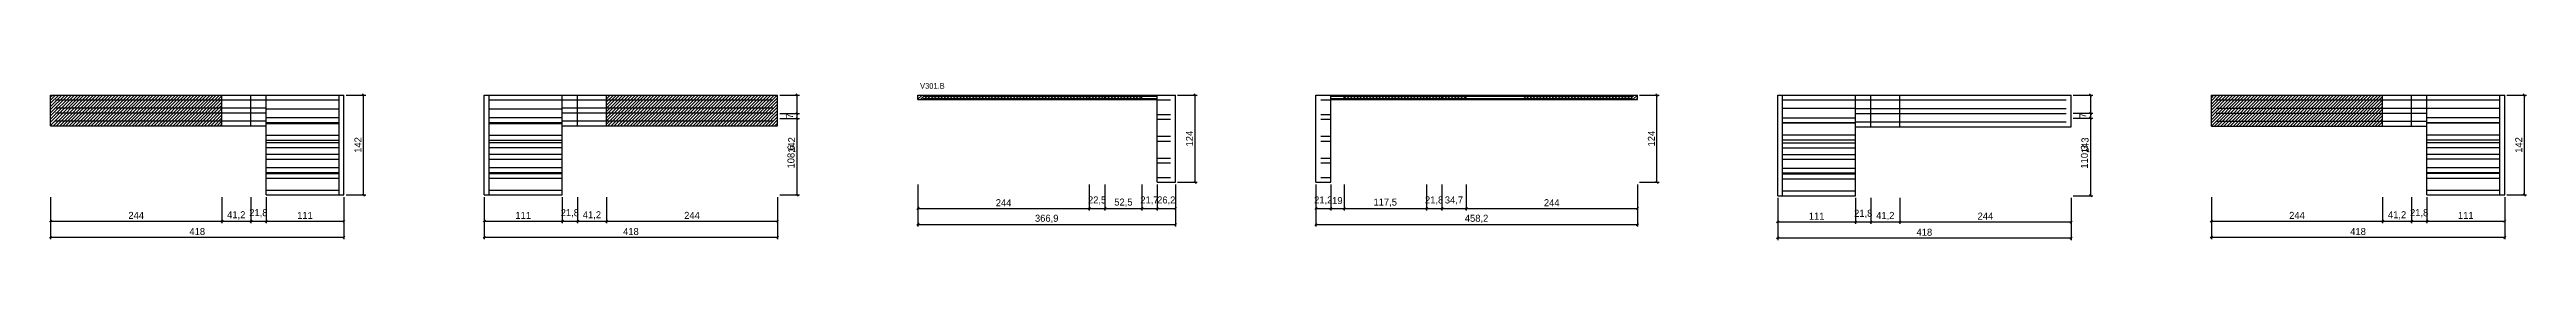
# Model space of a CAD drawing. Extents: x -2 to 7436, y -356 to -133.
# Drawn here: x -2 to 3528, y -356 to -133 of the extents above; entities that cross this region are included whole.
import ezdxf

# ---------------------------------------------------------------- set-up
doc = ezdxf.new("R2010")
doc.units = 0
for name, color, linetype in [('COTA', 241, 'Continuous'), ('NOMENCLATURA', 7, 'Continuous'), ('Painéis', 200, 'Continuous'), ('Reaproveitamento', 251, 'Continuous'), ('SARR_2.2x7', 40, 'Continuous')]:
    doc.layers.add(name, color=color, linetype=linetype)
doc.dimstyles.new('PAINEL', dxfattribs={"dimtxt": 10, "dimasz": 3, "dimexe": 3, "dimexo": 3, "dimgap": 3, "dimtad": 1, "dimblk": 'OBLIQUE', "dimblk1": 'OBLIQUE', "dimcen": 2.5, "dimclrd": 4, "dimclre": 4, "dimclrt": 240, "dimazin": 3, "dimtfac": 1, "dimtmove": 0, "dimatfit": 3})

# ---------------------------------------------------------------- blocks, each defined once
blk = doc.blocks.new('_OBLIQUE')
at = {"color": 0, "linetype": 'BYBLOCK'}
blk.add_line((-0.5, -0.5), (0.5, 0.5), dxfattribs=at)

msp = doc.modelspace()

# ---------------------------------------------------------------- hatches: boundary and pattern name
at = {"layer": 'Reaproveitamento'}
h = msp.add_hatch(dxfattribs=at)
h.set_pattern_fill('ANSI31')
h.paths.add_polyline_path([(0, -193.6), (244, -193.6), (244, -150), (0, -150)])
h = msp.add_hatch(dxfattribs=at)
h.set_pattern_fill('ANSI31')
h.paths.add_polyline_path([(792, -193.6), (1036, -193.6), (1036, -150), (792, -150)])
h = msp.add_hatch(dxfattribs=at)
h.set_pattern_fill('ANSI31')
h.paths.add_polyline_path([(1236, -156.6), (1480, -156.6), (1480, -150), (1236, -150)])
h = msp.add_hatch(dxfattribs=at)
h.set_pattern_fill('ANSI31')
h.paths.add_polyline_path([(1480, -156.6), (1502.5, -156.6), (1502.5, -150), (1480, -150)])
h = msp.add_hatch(dxfattribs=at)
h.set_pattern_fill('ANSI31')
h.paths.add_polyline_path([(1502.5, -156.6), (1555, -156.6), (1555, -150), (1502.5, -150)])
h = msp.add_hatch(dxfattribs=at)
h.set_pattern_fill('ANSI31')
h.paths.add_polyline_path([(1843.1, -156.6), (1960.6, -156.6), (1960.6, -150), (1843.1, -150)])
h = msp.add_hatch(dxfattribs=at)
h.set_pattern_fill('ANSI31')
h.paths.add_polyline_path([(1960.6, -156.6), (1982.4, -156.6), (1982.4, -150), (1960.6, -150)])
h = msp.add_hatch(dxfattribs=at)
h.set_pattern_fill('ANSI31')
h.paths.add_polyline_path([(1982.4, -156.6), (2017.1, -156.6), (2017.1, -150), (1982.4, -150)])
h = msp.add_hatch(dxfattribs=at)
h.set_pattern_fill('ANSI31')
h.paths.add_polyline_path([(2099.6, -156.6), (2261.1, -156.6), (2261.1, -150), (2099.6, -150)])
h = msp.add_hatch(dxfattribs=at)
h.set_pattern_fill('ANSI31')
h.paths.add_polyline_path([(3079.1, -194.3), (3323.1, -194.3), (3323.1, -150.3), (3079.1, -150.3)])

# ---------------------------------------------------------------- linework, layer by layer
at = {"layer": 'Painéis'}
for p, q in [((0, -150), (244, -150)), ((0, -193.6), (0, -150)), ((244, -193.6), (244, -150)), ((244, -150), (285.2, -150)), ((285.2, -193.6), (285.2, -150)), ((285.2, -150), (307, -150)), ((307, -292), (307, -150)), ((307, -150), (418, -150)), ((418, -292), (418, -150)), ((618, -150), (729, -150)), ((618, -292), (618, -150)), ((729, -292), (729, -150)), ((729, -150), (750.8, -150)), ((750.8, -193.6), (750.8, -150)), ((750.8, -150), (792, -150)), ((792, -193.6), (792, -150)), ((792, -150), (1036, -150)), ((1036, -193.6), (1036, -150)), ((1236, -150), (1480, -150)), ((1236, -156.6), (1236, -150)), ((1236, -156.6), (1480, -156.6)), ((1480, -156.6), (1480, -150)), ((1480, -150), (1502.5, -150)), ((1480, -156.6), (1502.5, -156.6)), ((1502.5, -156.6), (1502.5, -150)), ((1502.5, -150), (1555, -150)), ((1502.5, -156.6), (1555, -156.6)), ((1555, -156.6), (1555, -150)), ((1555, -150), (1576.7, -150)), ((1555, -156.6), (1576.7, -156.6)), ((1576.7, -274), (1576.7, -150)), ((1576.7, -150), (1602.9, -150)), ((1602.9, -274), (1602.9, -150)), ((1802.9, -150), (1824.1, -150)), ((1802.9, -274), (1802.9, -150)), ((1824.1, -274), (1824.1, -150)), ((1824.1, -150), (1843.1, -150)), ((1824.1, -156.6), (1843.1, -156.6)), ((1843.1, -156.6), (1843.1, -150)), ((1843.1, -150), (1960.6, -150)), ((1843.1, -156.6), (1960.6, -156.6)), ((1960.6, -156.6), (1960.6, -150)), ((1960.6, -150), (1982.4, -150)), ((1960.6, -156.6), (1982.4, -156.6)), ((1982.4, -156.6), (1982.4, -150)), ((1982.4, -150), (2017.1, -150)), ((1982.4, -156.6), (2017.1, -156.6)), ((2017.1, -156.6), (2017.1, -150)), ((2017.1, -150), (2261.1, -150)), ((2017.1, -156.6), (2261.1, -156.6)), ((2261.1, -156.6), (2261.1, -150)), ((2461.1, -150), (2572.1, -150)), ((2461.1, -293), (2461.1, -150)), ((2572.1, -293), (2572.1, -150)), ((2572.1, -150), (2593.9, -150)), ((2593.9, -195.3), (2593.9, -150)), ((2593.9, -150), (2635.1, -150)), ((2635.1, -195.3), (2635.1, -150)), ((2635.1, -150), (2879.1, -150)), ((2879.1, -195.3), (2879.1, -150)), ((3079.1, -150), (3323.1, -150)), ((3079.1, -194.3), (3079.1, -150)), ((3323.1, -194.3), (3323.1, -150)), ((3323.1, -150), (3364.3, -150)), ((3364.3, -194.3), (3364.3, -150)), ((3364.3, -150), (3386.1, -150)), ((3386.1, -292), (3386.1, -150)), ((3386.1, -150), (3497.1, -150)), ((3497.1, -292), (3497.1, -150)), ((0, -193.6), (244, -193.6)), ((244, -193.6), (285.2, -193.6)), ((285.2, -193.6), (307, -193.6)), ((729, -193.6), (750.8, -193.6)), ((750.8, -193.6), (792, -193.6)), ((792, -193.6), (1036, -193.6)), ((2572.1, -195.3), (2593.9, -195.3)), ((2593.9, -195.3), (2635.1, -195.3)), ((2635.1, -195.3), (2879.1, -195.3)), ((3079.1, -194.3), (3323.1, -194.3)), ((3323.1, -194.3), (3364.3, -194.3)), ((3364.3, -194.3), (3386.1, -194.3)), ((1576.7, -274), (1602.9, -274)), ((1802.9, -274), (1824.1, -274)), ((307, -292), (418, -292)), ((618, -292), (729, -292)), ((2461.1, -293), (2572.1, -293)), ((3386.1, -292), (3497.1, -292))]:
    msp.add_line(p, q, dxfattribs=at)
at = {"layer": 'SARR_2.2x7'}
for p, q in [((411, -292), (411, -150)), ((625, -292), (625, -150)), ((2468.1, -293), (2468.1, -150)), ((3490.1, -292), (3490.1, -150))]:
    msp.add_line(p, q, dxfattribs=at)
for points in [[(7, -157), (244, -157)], [(7, -157), (244, -157)], [(7, -168.3), (244, -168.3)], [(7, -168.3), (244, -168.3)], [(7, -175.3), (244, -175.3)], [(7, -175.3), (244, -175.3)], [(244, -157), (285.2, -157)], [(244, -157), (285.2, -157)], [(244, -168.3), (285.2, -168.3)], [(244, -168.3), (285.2, -168.3)], [(244, -175.3), (285.2, -175.3)], [(244, -175.3), (285.2, -175.3)], [(285.2, -157), (307, -157)], [(285.2, -157), (307, -157)], [(285.2, -168.3), (307, -168.3)], [(285.2, -168.3), (307, -168.3)], [(285.2, -175.3), (307, -175.3)], [(285.2, -175.3), (307, -175.3)], [(307, -157), (411, -157)], [(307, -157), (411, -157)], [(307, -169.4), (411, -169.4)], [(625, -157), (729, -157)], [(625, -157), (729, -157)], [(625, -169.4), (729, -169.4)], [(729, -157), (750.8, -157)], [(729, -157), (750.8, -157)], [(729, -168.3), (750.8, -168.3)], [(729, -168.3), (750.8, -168.3)], [(729, -175.3), (750.8, -175.3)], [(729, -175.3), (750.8, -175.3)], [(750.8, -157), (792, -157)], [(750.8, -157), (792, -157)], [(750.8, -168.3), (792, -168.3)], [(750.8, -168.3), (792, -168.3)], [(750.8, -175.3), (792, -175.3)], [(750.8, -175.3), (792, -175.3)], [(792, -157), (1029, -157)], [(792, -157), (1029, -157)], [(792, -168.3), (1029, -168.3)], [(792, -168.3), (1029, -168.3)], [(792, -175.3), (1029, -175.3)], [(792, -175.3), (1029, -175.3)], [(1243, -151.6), (1480, -151.6)], [(1243, -151.6), (1480, -151.6)], [(1243, -155), (1480, -155)], [(1243, -155), (1480, -155)], [(1480, -151.6), (1502.5, -151.6)], [(1480, -151.6), (1502.5, -151.6)], [(1480, -155), (1502.5, -155)], [(1480, -155), (1502.5, -155)], [(1502.5, -151.6), (1555, -151.6)], [(1502.5, -151.6), (1555, -151.6)], [(1502.5, -155), (1555, -155)], [(1502.5, -155), (1555, -155)], [(1555, -151.6), (1576.7, -151.6)], [(1555, -151.6), (1576.7, -151.6)], [(1555, -155), (1576.7, -155)], [(1555, -155), (1576.7, -155)], [(1576.7, -157), (1595.9, -157)], [(1576.7, -157), (1595.9, -157)], [(1809.9, -157), (1824.1, -157)], [(1809.9, -157), (1824.1, -157)], [(1824.1, -151.6), (1843.1, -151.6)], [(1824.1, -151.6), (1843.1, -151.6)], [(1824.1, -155), (1843.1, -155)], [(1824.1, -155), (1843.1, -155)], [(1843.1, -151.6), (1960.6, -151.6)], [(1843.1, -151.6), (1960.6, -151.6)], [(1843.1, -155), (1960.6, -155)], [(1843.1, -155), (1960.6, -155)], [(1960.6, -151.6), (1982.4, -151.6)], [(1960.6, -151.6), (1982.4, -151.6)], [(1960.6, -155), (1982.4, -155)], [(1960.6, -155), (1982.4, -155)], [(1982.4, -151.6), (2017.1, -151.6)], [(1982.4, -151.6), (2017.1, -151.6)], [(1982.4, -155), (2017.1, -155)], [(1982.4, -155), (2017.1, -155)], [(2017.1, -151.6), (2254.1, -151.6)], [(2017.1, -151.6), (2254.1, -151.6)], [(2017.1, -155), (2254.1, -155)], [(2017.1, -155), (2254.1, -155)], [(2468.1, -157), (2572.1, -157)], [(2468.1, -157), (2572.1, -157)], [(2468.1, -168.7), (2572.1, -168.7)], [(2572.1, -157), (2593.9, -157)], [(2572.1, -157), (2593.9, -157)], [(2572.1, -169.15), (2593.9, -169.15)], [(2572.1, -169.15), (2593.9, -169.15)], [(2572.1, -176.15), (2593.9, -176.15)], [(2572.1, -176.15), (2593.9, -176.15)], [(2593.9, -157), (2635.1, -157)], [(2593.9, -157), (2635.1, -157)], [(2593.9, -169.15), (2635.1, -169.15)], [(2593.9, -169.15), (2635.1, -169.15)], [(2593.9, -176.15), (2635.1, -176.15)], [(2593.9, -176.15), (2635.1, -176.15)], [(2635.1, -157), (2872.1, -157)], [(2635.1, -157), (2872.1, -157)], [(2635.1, -169.15), (2872.1, -169.15)], [(2635.1, -169.15), (2872.1, -169.15)], [(2635.1, -176.15), (2872.1, -176.15)], [(2635.1, -176.15), (2872.1, -176.15)], [(3086.1, -157), (3323.1, -157)], [(3086.1, -157), (3323.1, -157)], [(3086.1, -168.65), (3323.1, -168.65)], [(3086.1, -168.65), (3323.1, -168.65)], [(3086.1, -175.65), (3323.1, -175.65)], [(3086.1, -175.65), (3323.1, -175.65)], [(3323.1, -157), (3364.3, -157)], [(3323.1, -157), (3364.3, -157)], [(3323.1, -168.65), (3364.3, -168.65)], [(3323.1, -168.65), (3364.3, -168.65)], [(3323.1, -175.65), (3364.3, -175.65)], [(3323.1, -175.65), (3364.3, -175.65)], [(3364.3, -157), (3386.1, -157)], [(3364.3, -157), (3386.1, -157)], [(3364.3, -168.65), (3386.1, -168.65)], [(3364.3, -168.65), (3386.1, -168.65)], [(3364.3, -175.65), (3386.1, -175.65)], [(3364.3, -175.65), (3386.1, -175.65)], [(3386.1, -157), (3490.1, -157)], [(3386.1, -157), (3490.1, -157)], [(3386.1, -168.7), (3490.1, -168.7)], [(7, -186.6), (244, -186.6)], [(7, -186.6), (244, -186.6)], [(244, -186.6), (285.2, -186.6)], [(244, -186.6), (285.2, -186.6)], [(285.2, -186.6), (307, -186.6)], [(285.2, -186.6), (307, -186.6)], [(307, -182), (411, -182)], [(307, -189), (411, -189)], [(307, -190.4), (411, -190.4)], [(307, -207.05), (411, -207.05)], [(625, -182), (729, -182)], [(625, -189), (729, -189)], [(625, -190.4), (729, -190.4)], [(625, -207.05), (729, -207.05)], [(729, -186.6), (750.8, -186.6)], [(729, -186.6), (750.8, -186.6)], [(750.8, -186.6), (792, -186.6)], [(750.8, -186.6), (792, -186.6)], [(792, -186.6), (1029, -186.6)], [(792, -186.6), (1029, -186.6)], [(1576.7, -177.5), (1595.9, -177.5)], [(1576.7, -177.5), (1595.9, -177.5)], [(1576.7, -184.5), (1595.9, -184.5)], [(1576.7, -184.5), (1595.9, -184.5)], [(1576.7, -208.5), (1595.9, -208.5)], [(1576.7, -208.5), (1595.9, -208.5)], [(1809.9, -177.5), (1824.1, -177.5)], [(1809.9, -177.5), (1824.1, -177.5)], [(1809.9, -184.5), (1824.1, -184.5)], [(1809.9, -184.5), (1824.1, -184.5)], [(1809.9, -208.5), (1824.1, -208.5)], [(1809.9, -208.5), (1824.1, -208.5)], [(2468.1, -182.25), (2572.1, -182.25)], [(2468.1, -189.25), (2572.1, -189.25)], [(2468.1, -189.7), (2572.1, -189.7)], [(2468.1, -206.775), (2572.1, -206.775)], [(2572.1, -188.3), (2593.9, -188.3)], [(2572.1, -188.3), (2593.9, -188.3)], [(2593.9, -188.3), (2635.1, -188.3)], [(2593.9, -188.3), (2635.1, -188.3)], [(2635.1, -188.3), (2872.1, -188.3)], [(2635.1, -188.3), (2872.1, -188.3)], [(3086.1, -187.3), (3323.1, -187.3)], [(3086.1, -187.3), (3323.1, -187.3)], [(3323.1, -187.3), (3364.3, -187.3)], [(3323.1, -187.3), (3364.3, -187.3)], [(3364.3, -187.3), (3386.1, -187.3)], [(3364.3, -187.3), (3386.1, -187.3)], [(3386.1, -182), (3490.1, -182)], [(3386.1, -189), (3490.1, -189)], [(3386.1, -189.7), (3490.1, -189.7)], [(3386.1, -206.525), (3490.1, -206.525)], [(307, -214.05), (411, -214.05)], [(307, -217.5), (411, -217.5)], [(307, -224.5), (411, -224.5)], [(307, -234.2), (411, -234.2)], [(307, -241.2), (411, -241.2)], [(625, -214.05), (729, -214.05)], [(625, -217.5), (729, -217.5)], [(625, -224.5), (729, -224.5)], [(625, -234.2), (729, -234.2)], [(625, -241.2), (729, -241.2)], [(1576.7, -215.5), (1595.9, -215.5)], [(1576.7, -215.5), (1595.9, -215.5)], [(1576.7, -239.5), (1595.9, -239.5)], [(1576.7, -239.5), (1595.9, -239.5)], [(1576.7, -246.5), (1595.9, -246.5)], [(1576.7, -246.5), (1595.9, -246.5)], [(1809.9, -215.5), (1824.1, -215.5)], [(1809.9, -215.5), (1824.1, -215.5)], [(1809.9, -239.5), (1824.1, -239.5)], [(1809.9, -239.5), (1824.1, -239.5)], [(1809.9, -246.5), (1824.1, -246.5)], [(1809.9, -246.5), (1824.1, -246.5)], [(2468.1, -213.775), (2572.1, -213.775)], [(2468.1, -218), (2572.1, -218)], [(2468.1, -225), (2572.1, -225)], [(2468.1, -234.35), (2572.1, -234.35)], [(2468.1, -241.35), (2572.1, -241.35)], [(3386.1, -213.525), (3490.1, -213.525)], [(3386.1, -217.5), (3490.1, -217.5)], [(3386.1, -224.5), (3490.1, -224.5)], [(3386.1, -233.85), (3490.1, -233.85)], [(3386.1, -240.85), (3490.1, -240.85)], [(307, -253), (411, -253)], [(307, -260), (411, -260)], [(307, -261.35), (411, -261.35)], [(307, -268.35), (411, -268.35)], [(625, -253), (729, -253)], [(625, -260), (729, -260)], [(625, -261.35), (729, -261.35)], [(625, -268.35), (729, -268.35)], [(1576.7, -267), (1595.9, -267)], [(1576.7, -267), (1595.9, -267)], [(1809.9, -267), (1824.1, -267)], [(1809.9, -267), (1824.1, -267)], [(2468.1, -253.75), (2572.1, -253.75)], [(2468.1, -260.75), (2572.1, -260.75)], [(2468.1, -261.925), (2572.1, -261.925)], [(2468.1, -268.925), (2572.1, -268.925)], [(3386.1, -253), (3490.1, -253)], [(3386.1, -260), (3490.1, -260)], [(3386.1, -261.175), (3490.1, -261.175)], [(3386.1, -268.175), (3490.1, -268.175)], [(307, -285), (411, -285)], [(307, -285), (411, -285)], [(625, -285), (729, -285)], [(625, -285), (729, -285)], [(2468.1, -286), (2572.1, -286)], [(2468.1, -286), (2572.1, -286)], [(3386.1, -285), (3490.1, -285)], [(3386.1, -285), (3490.1, -285)]]:
    msp.add_lwpolyline(points, dxfattribs=at)

# ---------------------------------------------------------------- texts
at = {"layer": 'NOMENCLATURA'}
msp.add_text('V301.B', height=8, dxfattribs=at).set_placement((1239, -141))

# ---------------------------------------------------------------- dimensions: what is measured, and where the dimension line sits
at = {"layer": 'COTA'}
for base, p1, p2 in [((446, -292), (418, -292), (418, -150)), ((446, -292), (418, -292), (418, -150)), ((1064, -292), (1036, -292), (1036, -150)), ((1064, -183.4), (1036, -183.4), (1036, -176.4)), ((1630.9, -274), (1602.9, -274), (1602.9, -150)), ((1630.9, -274), (1602.9, -274), (1602.9, -150)), ((2289.1, -274), (2261.1, -274), (2261.1, -150)), ((2289.1, -274), (2261.1, -274), (2261.1, -150)), ((2907.1, -293), (2879.1, -293), (2879.1, -150)), ((2907.1, -182.7), (2879.1, -182.7), (2879.1, -175.7)), ((3525.1, -292), (3497.1, -292), (3497.1, -150)), ((3525.1, -292), (3497.1, -292), (3497.1, -150)), ((1064, -292), (1036, -292), (1036, -183.4)), ((2907.1, -293), (2879.1, -293), (2879.1, -182.7))]:
    msp.add_linear_dim(base=base, p1=p1, p2=p2, angle=90, dimstyle='PAINEL', dxfattribs=at).render()
for base, p1, p2 in [((1236, -311), (1236, -274), (1480, -274)), ((1236, -334), (1236, -274), (1602.9, -274)), ((1480, -311), (1480, -274), (1502.5, -274)), ((1502.5, -311), (1502.5, -274), (1555, -274)), ((1555, -311), (1555, -274), (1576.7, -274)), ((1576.7, -311), (1576.7, -274), (1602.9, -274)), ((1802.9, -311), (1802.9, -274), (1824.1, -274)), ((1802.9, -334), (1802.9, -274), (2261.1, -274)), ((1824.1, -311), (1824.1, -274), (1843.1, -274)), ((1843.1, -311), (1843.1, -274), (1960.6, -274)), ((1960.6, -311), (1960.6, -274), (1982.4, -274)), ((1982.4, -311), (1982.4, -274), (2017.1, -274)), ((2017.1, -311), (2017.1, -274), (2261.1, -274)), ((0, -329), (0, -292), (244, -292)), ((0, -352), (0, -292), (418, -292)), ((244, -329), (244, -292), (285.2, -292)), ((285.2, -329), (285.2, -292), (307, -292)), ((307, -329), (307, -292), (418, -292)), ((618, -329), (618, -292), (729, -292)), ((618, -352), (618, -292), (1036, -292)), ((729, -329), (729, -292), (750.8, -292)), ((750.8, -329), (750.8, -292), (792, -292)), ((792, -329), (792, -292), (1036, -292)), ((2461.1, -330), (2461.1, -293), (2572.1, -293)), ((2461.1, -353), (2461.1, -293), (2879.1, -293)), ((2572.1, -330), (2572.1, -293), (2593.9, -293)), ((2593.9, -330), (2593.9, -293), (2635.1, -293)), ((2635.1, -330), (2635.1, -293), (2879.1, -293)), ((3079.1, -329), (3079.1, -292), (3323.1, -292)), ((3079.1, -352), (3079.1, -292), (3497.1, -292)), ((3323.1, -329), (3323.1, -292), (3364.3, -292)), ((3364.3, -329), (3364.3, -292), (3386.1, -292)), ((3386.1, -329), (3386.1, -292), (3497.1, -292))]:
    msp.add_linear_dim(base=base, p1=p1, p2=p2, dimstyle='PAINEL', dxfattribs=at).render()

doc.saveas('drawing.dxf')
